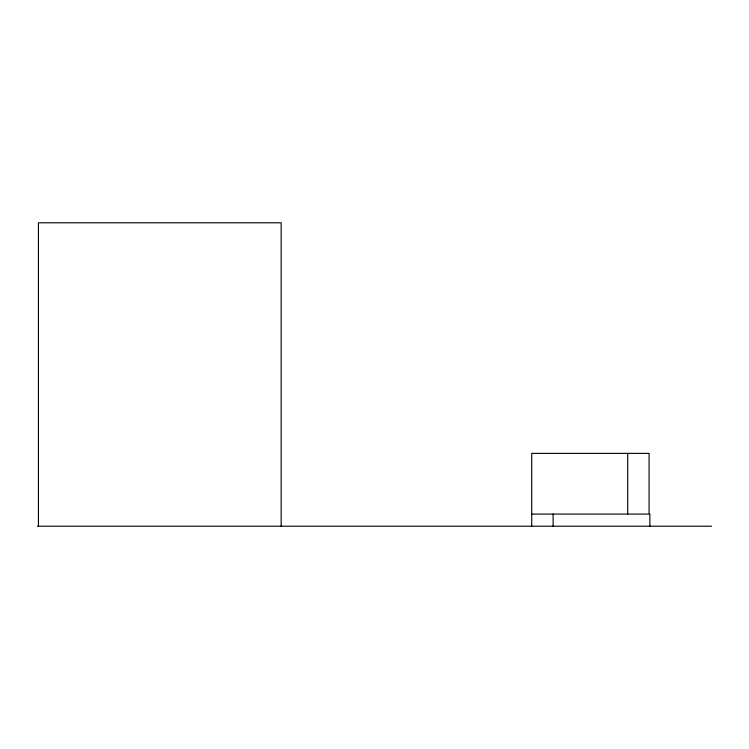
<?xml version="1.0" encoding="UTF-8"?>
<svg xmlns="http://www.w3.org/2000/svg" width="749" height="749" viewBox="0 0 749 749"><rect width="100%" height="100%" fill="white"/><g stroke="black" fill="none" stroke-linecap="round" stroke-linejoin="round"><path stroke-width="1.12" d="M531.715 514.076L649.083 514.076L649.083 453.388L531.715 453.388L531.715 526.21M37.45 526.21L711.55 526.21M649.87 514.076L649.87 526.21M627.69 453.388L627.69 514.076M553.108 514.076L553.108 526.21M281.165 526.21L281.165 222.79L38.433 222.79L38.433 526.21"/></g></svg>
